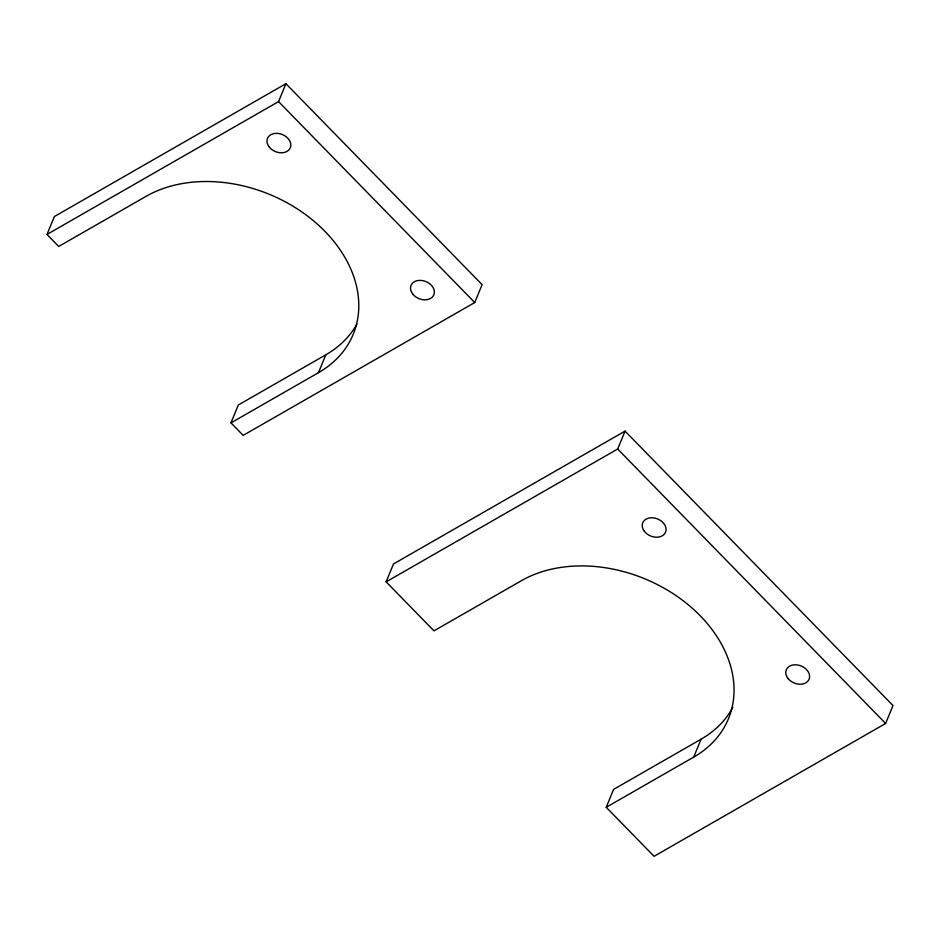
<?xml version="1.0" encoding="UTF-8"?>
<svg xmlns="http://www.w3.org/2000/svg" width="940" height="940" viewBox="0 0 940 940"><rect width="100%" height="100%" fill="white"/><g stroke="black" fill="none" stroke-linecap="round" stroke-linejoin="round"><path stroke-width="1.41" d="M230.97 422.882L318.448 372.698A130.766 97.478 22.4 0 0 324.935 231.346A130.766 97.478 22.4 0 0 146.194 196.272L58.727 246.456L47 234.448L54.379 216.541L285.925 83.695L482.103 284.632L474.724 302.539L243.178 435.385L230.97 422.882L238.349 404.976L325.828 354.791A130.766 97.478 22.4 0 0 356.906 324.053M47 234.448L278.546 101.602L285.925 83.695M318.448 372.698L325.828 354.791M606.23 807.295L693.697 757.111A130.766 97.478 22.4 0 0 700.194 615.759A130.766 97.478 22.4 0 0 521.453 580.673L433.974 630.857L386.129 581.848L393.507 563.941L625.053 431.108L893 705.552L885.621 723.459L654.076 856.305L606.23 807.295L613.609 789.389L701.076 739.204A130.766 97.478 22.4 0 0 732.848 707.209M386.129 581.848L617.674 449.014L625.053 431.108M693.697 757.111L701.076 739.204M278.546 101.602L474.724 302.539M617.674 449.014L885.621 723.459M644.264 531.171A12.349 9.212 22.4 0 0 664.897 533.438A12.349 9.212 22.4 0 0 653.288 517.846A12.349 9.212 22.4 0 0 644.264 531.171M788.096 678.574A12.349 9.212 22.4 0 0 808.647 680.125A12.349 9.212 22.4 0 0 796.321 664.827A12.349 9.212 22.4 0 0 788.096 678.574M269.005 146.758A12.349 9.212 22.4 0 0 289.637 149.025A12.349 9.212 22.4 0 0 278.04 133.433A12.349 9.212 22.4 0 0 269.005 146.758M412.836 294.173A12.349 9.212 22.4 0 0 433.399 295.724A12.349 9.212 22.4 0 0 421.073 280.414A12.349 9.212 22.4 0 0 412.836 294.173"/></g></svg>
